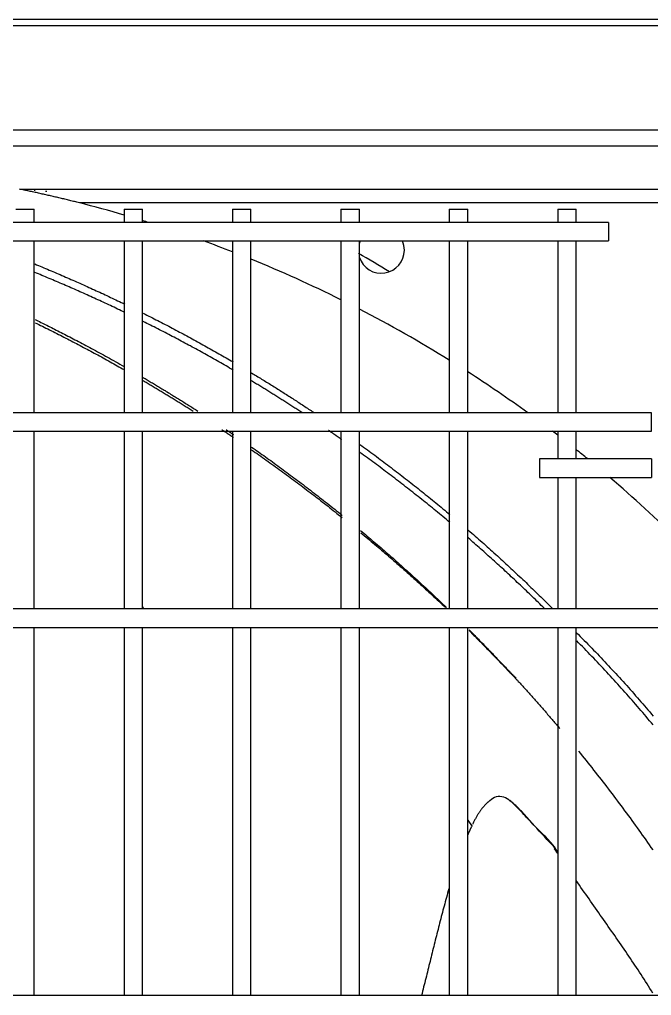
# Model space of a CAD drawing. Header units: millimetres. Extents: x 0 to 504600, y 0 to 118800.
# Drawn here: x 436428.8 to 436565.8, y 46228.2 to 46439.7 of the extents above; entities that cross this region are included whole.
import ezdxf

# ---------------------------------------------------------------- set-up
doc = ezdxf.new("R2010")
doc.units = ezdxf.units.MM
doc.header["$LTSCALE"] = 200
doc.layers.add('LG-AIRCON', color=240, linetype='Continuous')

# ---------------------------------------------------------------- blocks, each defined once
blk = doc.blocks.new('UXC')
at = {"layer": 'LG-AIRCON', "color": 0}
for p, q in [((1168.46, 762), (391.35, 762)), ((391.35, 760.7), (1168.46, 760.7)), ((493.1, 738.07), (1111.1, 738.07)), ((1111.1, 734.54), (493.1, 734.54)), ((953.62, 725.23), (1107.24, 725.23)), ((1107.24, 722.26), (966.6, 722.26)), ((952.81, 720.91), (956.81, 720.91)), ((956.81, 717.99), (956.81, 720.91)), ((976.31, 720.91), (980.31, 720.91)), ((976.31, 720.91), (976.31, 717.99)), ((980.31, 717.99), (980.31, 720.91)), ((999.81, 720.91), (1003.81, 720.91)), ((999.81, 720.91), (999.81, 717.99)), ((1003.81, 717.99), (1003.81, 720.91)), ((1023.31, 720.91), (1027.31, 720.91)), ((1023.31, 720.91), (1023.31, 717.99)), ((1027.31, 717.99), (1027.31, 720.91)), ((1046.81, 720.91), (1050.81, 720.91)), ((1046.81, 720.91), (1046.81, 717.99)), ((1050.81, 717.99), (1050.81, 720.91)), ((1070.31, 720.91), (1074.31, 720.91)), ((1070.31, 720.91), (1070.31, 717.99)), ((1074.31, 717.99), (1074.31, 720.91)), ((1081.32, 718), (522.8, 718)), ((1081.32, 718), (1081.32, 716)), ((1081.32, 716), (1081.32, 714)), ((522.8, 714), (1081.32, 714)), ((956.81, 676.75), (956.81, 714)), ((976.31, 714), (976.31, 676.75)), ((980.31, 676.75), (980.31, 714)), ((999.81, 714), (999.81, 676.75)), ((1003.81, 676.75), (1003.81, 714)), ((1023.31, 714), (1023.31, 676.75)), ((1027.31, 676.75), (1027.31, 714)), ((1046.81, 714), (1046.81, 676.75)), ((1050.81, 676.75), (1050.81, 714)), ((1070.31, 714), (1070.31, 676.75)), ((1074.31, 676.75), (1074.31, 714)), ((1090.65, 676.75), (513.47, 676.75)), ((1090.65, 672.75), (1090.65, 676.75)), ((513.47, 672.75), (1090.65, 672.75)), ((956.81, 634.25), (956.81, 672.74)), ((976.31, 672.74), (976.31, 634.25)), ((980.31, 634.25), (980.31, 672.74)), ((999.81, 672.74), (999.81, 634.25)), ((1003.81, 634.25), (1003.81, 672.74)), ((1023.31, 672.74), (1023.31, 634.25)), ((1027.31, 634.25), (1027.31, 672.74)), ((1046.81, 672.74), (1046.81, 634.25)), ((1050.81, 634.25), (1050.81, 672.74)), ((1070.31, 672.74), (1070.31, 666.75)), ((1074.31, 666.75), (1074.31, 672.74)), ((1090.65, 666.75), (1066.36, 666.75)), ((1066.36, 666.75), (1066.36, 662.75)), ((1090.65, 666.75), (1090.65, 662.75)), ((1066.36, 662.75), (1090.65, 662.75)), ((1070.31, 662.74), (1070.31, 634.25)), ((1074.31, 634.25), (1074.31, 662.74)), ((1174.82, 634.25), (429.3, 634.25)), ((429.3, 630.25), (1174.82, 630.25)), ((956.81, 550.5), (956.81, 630.24)), ((976.31, 630.24), (976.31, 550.5)), ((980.31, 550.5), (980.31, 630.24)), ((999.81, 630.24), (999.81, 550.5)), ((1003.81, 550.5), (1003.81, 630.24)), ((1023.31, 630.24), (1023.31, 550.5)), ((1027.31, 550.5), (1027.31, 630.24)), ((1046.81, 630.24), (1046.81, 550.5)), ((1050.81, 550.5), (1050.81, 630.24)), ((1070.31, 630.24), (1070.31, 550.5)), ((1074.31, 550.5), (1074.31, 630.24)), ((1050.81, 588.48), (1051.78, 587.09)), ((1174.82, 550.5), (429.3, 550.5))]:
    blk.add_line(p, q, dxfattribs=at)
for points in [[(966.6, 722.26), (966.34, 722.33), (966.08, 722.39), (965.82, 722.46), (965.56, 722.52), (965.3, 722.59), (965.04, 722.65), (964.78, 722.72), (964.52, 722.78), (964.26, 722.84), (964, 722.91), (963.74, 722.97), (963.48, 723.03), (963.22, 723.1), (962.96, 723.16), (962.7, 723.22), (962.44, 723.28), (962.18, 723.34), (961.92, 723.4), (961.66, 723.47), (961.4, 723.53), (961.14, 723.59), (960.88, 723.65), (960.62, 723.71), (960.36, 723.77), (960.1, 723.83), (959.84, 723.89), (959.58, 723.95), (959.32, 724), (959.06, 724.06), (958.8, 724.12), (958.54, 724.18), (958.28, 724.24), (958.02, 724.29), (957.76, 724.35), (957.5, 724.41), (957.24, 724.47), (956.98, 724.52), (956.72, 724.58), (956.46, 724.63), (956.2, 724.69), (955.95, 724.74), (955.69, 724.8), (955.43, 724.85), (955.17, 724.91), (954.91, 724.96), (954.65, 725.02), (954.39, 725.07), (954.14, 725.12), (953.88, 725.18), (953.62, 725.23)], [(956.89, 725.07), (956.85, 724.87)], [(959.28, 724.83), (959.29, 724.83), (959.29, 724.83), (959.3, 724.83), (959.3, 724.83), (959.31, 724.83), (959.31, 724.83), (959.32, 724.83), (959.32, 724.82), (959.33, 724.82), (959.33, 724.82), (959.33, 724.82), (959.34, 724.82), (959.34, 724.82), (959.35, 724.82), (959.35, 724.82), (959.36, 724.82), (959.36, 724.81), (959.37, 724.81), (959.37, 724.81), (959.38, 724.81), (959.38, 724.81), (959.39, 724.81), (959.39, 724.81), (959.4, 724.81), (959.4, 724.81), (959.4, 724.81), (959.41, 724.8), (959.41, 724.8), (959.42, 724.8), (959.42, 724.8), (959.43, 724.8), (959.43, 724.8), (959.44, 724.8), (959.44, 724.8), (959.45, 724.8), (959.45, 724.8), (959.46, 724.79), (959.46, 724.79), (959.47, 724.79), (959.47, 724.79), (959.47, 724.79), (959.48, 724.79), (959.48, 724.79), (959.49, 724.79), (959.49, 724.79), (959.5, 724.78), (959.5, 724.78), (959.51, 724.78), (959.51, 724.78), (959.52, 724.78)], [(956.91, 709.01), (957.3, 708.85), (957.7, 708.69), (958.09, 708.53), (958.49, 708.36), (958.88, 708.2), (959.28, 708.03), (959.67, 707.87), (960.06, 707.7), (960.46, 707.54), (960.85, 707.37), (961.24, 707.21), (961.64, 707.04), (962.03, 706.87), (962.42, 706.7), (962.82, 706.53), (963.21, 706.36), (963.6, 706.19), (963.99, 706.02), (964.38, 705.85), (964.78, 705.68), (965.17, 705.51), (965.56, 705.34), (965.95, 705.16), (966.34, 704.99), (966.73, 704.82), (967.12, 704.64), (967.51, 704.47), (967.9, 704.29), (968.29, 704.12), (968.68, 703.94), (969.07, 703.76), (969.46, 703.58), (969.85, 703.41), (970.24, 703.23), (970.63, 703.05), (971.02, 702.87), (971.41, 702.69), (971.8, 702.51), (972.18, 702.33), (972.57, 702.15), (972.96, 701.96), (973.35, 701.78), (973.73, 701.6), (974.12, 701.42), (974.51, 701.23), (974.9, 701.05), (975.28, 700.86), (975.67, 700.68), (976.06, 700.49), (976.44, 700.3)], [(976.44, 698.51), (976.05, 698.7), (975.66, 698.88), (975.28, 699.07), (974.89, 699.25), (974.5, 699.43), (974.12, 699.62), (973.73, 699.8), (973.34, 699.98), (972.95, 700.16), (972.57, 700.35), (972.18, 700.53), (971.79, 700.71), (971.4, 700.89), (971.01, 701.07), (970.62, 701.24), (970.23, 701.42), (969.85, 701.6), (969.46, 701.78), (969.07, 701.95), (968.68, 702.13), (968.29, 702.31), (967.9, 702.48), (967.51, 702.66), (967.12, 702.83), (966.73, 703), (966.34, 703.18), (965.94, 703.35), (965.55, 703.52), (965.16, 703.69), (964.77, 703.87), (964.38, 704.04), (963.99, 704.21), (963.6, 704.38), (963.2, 704.54), (962.81, 704.71), (962.42, 704.88), (962.03, 705.05), (961.63, 705.22), (961.24, 705.38), (960.85, 705.55), (960.45, 705.71), (960.06, 705.88), (959.67, 706.04), (959.27, 706.21), (958.88, 706.37), (958.48, 706.53), (958.09, 706.7), (957.7, 706.86), (957.3, 707.02), (956.91, 707.18)], [(980.45, 698.33), (980.84, 698.13), (981.24, 697.94), (981.63, 697.74), (982.03, 697.54), (982.42, 697.34), (982.81, 697.14), (983.21, 696.94), (983.6, 696.73), (984, 696.53), (984.39, 696.33), (984.78, 696.12), (985.18, 695.92), (985.57, 695.72), (985.96, 695.51), (986.35, 695.31), (986.75, 695.1), (987.14, 694.89), (987.53, 694.69), (987.92, 694.48), (988.31, 694.27), (988.7, 694.06), (989.09, 693.85), (989.49, 693.64), (989.88, 693.43), (990.27, 693.22), (990.66, 693.01), (991.05, 692.8), (991.44, 692.58), (991.83, 692.37), (992.22, 692.16), (992.61, 691.94), (992.99, 691.73), (993.38, 691.51), (993.77, 691.3), (994.16, 691.08), (994.54, 690.86), (994.93, 690.65), (995.32, 690.43), (995.7, 690.21), (996.09, 689.99), (996.47, 689.78), (996.86, 689.56), (997.24, 689.34), (997.63, 689.12), (998.01, 688.9), (998.4, 688.67), (998.78, 688.45), (999.16, 688.23), (999.54, 688.01), (999.93, 687.79)], [(957.01, 696.97), (957.32, 696.82), (957.62, 696.67), (957.93, 696.52), (958.25, 696.36), (958.57, 696.21), (958.89, 696.05), (959.21, 695.89), (959.54, 695.72), (959.87, 695.56), (960.21, 695.39), (960.55, 695.22), (960.89, 695.05), (961.24, 694.87), (961.58, 694.7), (961.94, 694.52), (962.29, 694.34), (962.65, 694.15), (963.01, 693.97), (963.38, 693.78), (963.75, 693.59), (964.12, 693.4), (964.5, 693.2), (964.87, 693.01), (965.26, 692.81), (965.64, 692.61), (966.03, 692.4), (966.42, 692.2), (966.82, 691.99), (967.22, 691.78), (967.62, 691.56), (968.02, 691.35), (968.43, 691.13), (968.84, 690.91), (969.26, 690.69), (969.68, 690.46), (970.1, 690.23), (970.52, 690), (970.95, 689.77), (971.38, 689.53), (971.81, 689.3), (972.25, 689.06), (972.69, 688.81), (973.14, 688.57), (973.58, 688.32), (974.03, 688.07), (974.49, 687.81), (974.94, 687.56), (975.4, 687.3), (975.86, 687.04), (976.33, 686.77)], [(957.01, 696.29), (957.4, 696.09), (957.79, 695.9), (958.19, 695.71), (958.58, 695.52), (958.97, 695.32), (959.36, 695.13), (959.75, 694.93), (960.14, 694.74), (960.53, 694.54), (960.92, 694.35), (961.31, 694.15), (961.7, 693.95), (962.09, 693.75), (962.48, 693.56), (962.87, 693.36), (963.26, 693.16), (963.64, 692.96), (964.03, 692.76), (964.42, 692.56), (964.81, 692.36), (965.2, 692.16), (965.58, 691.95), (965.97, 691.75), (966.36, 691.55), (966.74, 691.35), (967.13, 691.14), (967.51, 690.94), (967.9, 690.73), (968.29, 690.53), (968.67, 690.32), (969.06, 690.12), (969.44, 689.91), (969.83, 689.7), (970.21, 689.49), (970.59, 689.29), (970.98, 689.08), (971.36, 688.87), (971.74, 688.66), (972.13, 688.45), (972.51, 688.24), (972.89, 688.03), (973.27, 687.82), (973.66, 687.6), (974.04, 687.39), (974.42, 687.18), (974.8, 686.97), (975.18, 686.75), (975.56, 686.54), (975.94, 686.32), (976.32, 686.11)], [(999.93, 686.02), (999.55, 686.25), (999.17, 686.47), (998.79, 686.69), (998.4, 686.91), (998.02, 687.13), (997.63, 687.35), (997.25, 687.57), (996.87, 687.79), (996.48, 688.01), (996.09, 688.23), (995.71, 688.45), (995.32, 688.66), (994.94, 688.88), (994.55, 689.1), (994.16, 689.31), (993.77, 689.53), (993.39, 689.74), (993, 689.96), (992.61, 690.17), (992.22, 690.39), (991.83, 690.6), (991.44, 690.81), (991.05, 691.02), (990.66, 691.24), (990.27, 691.45), (989.88, 691.66), (989.49, 691.87), (989.1, 692.08), (988.7, 692.29), (988.31, 692.49), (987.92, 692.7), (987.53, 692.91), (987.14, 693.12), (986.74, 693.32), (986.35, 693.53), (985.96, 693.73), (985.56, 693.94), (985.17, 694.14), (984.78, 694.35), (984.38, 694.55), (983.99, 694.75), (983.6, 694.95), (983.2, 695.15), (982.81, 695.36), (982.41, 695.56), (982.02, 695.76), (981.62, 695.95), (981.23, 696.15), (980.83, 696.35), (980.44, 696.55)], [(1003.93, 685.41), (1004.21, 685.24), (1004.48, 685.08), (1004.75, 684.91), (1005.03, 684.75), (1005.3, 684.58), (1005.57, 684.42), (1005.84, 684.25), (1006.11, 684.08), (1006.39, 683.92), (1006.66, 683.75), (1006.93, 683.58), (1007.2, 683.42), (1007.47, 683.25), (1007.74, 683.08), (1008.01, 682.91), (1008.28, 682.74), (1008.55, 682.57), (1008.82, 682.41), (1009.09, 682.24), (1009.36, 682.07), (1009.63, 681.9), (1009.9, 681.73), (1010.17, 681.56), (1010.44, 681.39), (1010.71, 681.22), (1010.98, 681.05), (1011.24, 680.88), (1011.51, 680.71), (1011.78, 680.53), (1012.05, 680.36), (1012.32, 680.19), (1012.58, 680.02), (1012.85, 679.85), (1013.12, 679.67), (1013.39, 679.5), (1013.65, 679.33), (1013.92, 679.15), (1014.19, 678.98), (1014.45, 678.81), (1014.72, 678.63), (1014.98, 678.46), (1015.25, 678.28), (1015.51, 678.11), (1015.78, 677.93), (1016.05, 677.76), (1016.31, 677.58), (1016.57, 677.41), (1016.84, 677.23), (1017.1, 677.06), (1017.37, 676.88)], [(980.4, 684.42), (980.62, 684.29), (980.85, 684.16), (981.07, 684.03), (981.3, 683.9), (981.52, 683.76), (981.75, 683.63), (981.97, 683.5), (982.2, 683.36), (982.43, 683.23), (982.66, 683.09), (982.88, 682.95), (983.11, 682.82), (983.34, 682.68), (983.57, 682.54), (983.81, 682.4), (984.04, 682.26), (984.27, 682.12), (984.5, 681.98), (984.74, 681.84), (984.97, 681.7), (985.2, 681.56), (985.44, 681.41), (985.67, 681.27), (985.91, 681.12), (986.15, 680.98), (986.39, 680.83), (986.62, 680.69), (986.86, 680.54), (987.1, 680.39), (987.34, 680.25), (987.58, 680.1), (987.82, 679.95), (988.06, 679.8), (988.31, 679.65), (988.55, 679.5), (988.79, 679.34), (989.04, 679.19), (989.28, 679.04), (989.52, 678.88), (989.77, 678.73), (990.02, 678.58), (990.26, 678.42), (990.51, 678.26), (990.76, 678.11), (991.01, 677.95), (991.26, 677.79), (991.5, 677.63), (991.75, 677.47), (992, 677.31), (992.26, 677.15)], [(980.41, 683.76), (980.63, 683.63), (980.85, 683.5), (981.07, 683.37), (981.29, 683.24), (981.51, 683.11), (981.73, 682.98), (981.95, 682.85), (982.17, 682.72), (982.38, 682.59), (982.6, 682.46), (982.82, 682.33), (983.04, 682.2), (983.26, 682.07), (983.48, 681.94), (983.69, 681.81), (983.91, 681.68), (984.13, 681.55), (984.35, 681.42), (984.57, 681.29), (984.78, 681.16), (985, 681.03), (985.22, 680.9), (985.44, 680.76), (985.65, 680.63), (985.87, 680.5), (986.09, 680.37), (986.31, 680.23), (986.52, 680.1), (986.74, 679.97), (986.96, 679.84), (987.17, 679.7), (987.39, 679.57), (987.61, 679.44), (987.82, 679.3), (988.04, 679.17), (988.26, 679.04), (988.47, 678.9), (988.69, 678.77), (988.9, 678.63), (989.12, 678.5), (989.34, 678.36), (989.55, 678.23), (989.77, 678.09), (989.98, 677.96), (990.2, 677.82), (990.41, 677.69), (990.63, 677.55), (990.84, 677.42), (991.06, 677.28), (991.27, 677.15)], [(1014.83, 676.82), (1014.61, 676.96), (1014.4, 677.1), (1014.18, 677.24), (1013.97, 677.38), (1013.75, 677.52), (1013.54, 677.66), (1013.32, 677.8), (1013.11, 677.94), (1012.89, 678.08), (1012.67, 678.22), (1012.46, 678.36), (1012.24, 678.5), (1012.02, 678.64), (1011.81, 678.78), (1011.59, 678.91), (1011.37, 679.05), (1011.16, 679.19), (1010.94, 679.33), (1010.72, 679.47), (1010.51, 679.6), (1010.29, 679.74), (1010.07, 679.88), (1009.85, 680.02), (1009.64, 680.15), (1009.42, 680.29), (1009.2, 680.43), (1008.98, 680.56), (1008.76, 680.7), (1008.55, 680.83), (1008.33, 680.97), (1008.11, 681.11), (1007.89, 681.24), (1007.67, 681.38), (1007.45, 681.51), (1007.23, 681.65), (1007.01, 681.78), (1006.8, 681.92), (1006.58, 682.05), (1006.36, 682.19), (1006.14, 682.32), (1005.92, 682.46), (1005.7, 682.59), (1005.48, 682.72), (1005.26, 682.86), (1005.04, 682.99), (1004.82, 683.13), (1004.6, 683.26), (1004.38, 683.39), (1004.15, 683.52), (1003.93, 683.66)], [(997.52, 673.1), (997.57, 673.06), (997.62, 673.03), (997.67, 673), (997.72, 672.96), (997.77, 672.93), (997.82, 672.9), (997.87, 672.86), (997.92, 672.83), (997.97, 672.8), (998.02, 672.77), (998.07, 672.73), (998.12, 672.7), (998.17, 672.67), (998.22, 672.63), (998.27, 672.6), (998.32, 672.57), (998.37, 672.53), (998.42, 672.5), (998.47, 672.47), (998.52, 672.43), (998.57, 672.4), (998.62, 672.37), (998.67, 672.33), (998.72, 672.3), (998.77, 672.27), (998.82, 672.23), (998.87, 672.2), (998.92, 672.17), (998.96, 672.13), (999.01, 672.1), (999.06, 672.07), (999.11, 672.03), (999.16, 672), (999.21, 671.97), (999.26, 671.94), (999.31, 671.9), (999.36, 671.87), (999.41, 671.84), (999.46, 671.8), (999.51, 671.77), (999.56, 671.74), (999.61, 671.7), (999.66, 671.67), (999.71, 671.64), (999.76, 671.6), (999.81, 671.57), (999.86, 671.53), (999.91, 671.5), (999.96, 671.47), (1000.01, 671.43)], [(998.45, 673.09), (998.48, 673.07), (998.51, 673.05), (998.54, 673.03), (998.58, 673), (998.61, 672.98), (998.64, 672.96), (998.67, 672.94), (998.7, 672.92), (998.73, 672.9), (998.76, 672.88), (998.79, 672.86), (998.83, 672.84), (998.86, 672.82), (998.89, 672.79), (998.92, 672.77), (998.95, 672.75), (998.98, 672.73), (999.01, 672.71), (999.04, 672.69), (999.07, 672.67), (999.11, 672.65), (999.14, 672.63), (999.17, 672.61), (999.2, 672.58), (999.23, 672.56), (999.26, 672.54), (999.29, 672.52), (999.32, 672.5), (999.36, 672.48), (999.39, 672.46), (999.42, 672.44), (999.45, 672.42), (999.48, 672.39), (999.51, 672.37), (999.54, 672.35), (999.58, 672.33), (999.61, 672.31), (999.64, 672.29), (999.67, 672.27), (999.7, 672.25), (999.73, 672.22), (999.76, 672.2), (999.79, 672.18), (999.83, 672.16), (999.86, 672.14), (999.89, 672.12), (999.92, 672.1), (999.95, 672.07), (999.98, 672.05), (1000.01, 672.03)], [(1023.46, 670.99), (1023.4, 671.03), (1023.34, 671.07), (1023.29, 671.11), (1023.23, 671.15), (1023.17, 671.18), (1023.12, 671.22), (1023.06, 671.26), (1023.01, 671.3), (1022.95, 671.34), (1022.89, 671.38), (1022.84, 671.42), (1022.78, 671.46), (1022.72, 671.5), (1022.67, 671.54), (1022.61, 671.58), (1022.55, 671.62), (1022.5, 671.66), (1022.44, 671.7), (1022.38, 671.73), (1022.33, 671.77), (1022.27, 671.81), (1022.21, 671.85), (1022.16, 671.89), (1022.1, 671.93), (1022.04, 671.97), (1021.99, 672.01), (1021.93, 672.05), (1021.87, 672.09), (1021.82, 672.13), (1021.76, 672.16), (1021.7, 672.2), (1021.65, 672.24), (1021.59, 672.28), (1021.54, 672.32), (1021.48, 672.36), (1021.42, 672.4), (1021.37, 672.44), (1021.31, 672.48), (1021.25, 672.52), (1021.19, 672.55), (1021.14, 672.59), (1021.08, 672.63), (1021.02, 672.67), (1020.97, 672.71), (1020.91, 672.75), (1020.85, 672.79), (1020.8, 672.83), (1020.74, 672.87), (1020.68, 672.91), (1020.63, 672.94)], [(1003.92, 668.75), (1004.32, 668.47), (1004.73, 668.19), (1005.13, 667.91), (1005.53, 667.63), (1005.93, 667.34), (1006.33, 667.06), (1006.73, 666.78), (1007.13, 666.49), (1007.53, 666.21), (1007.93, 665.92), (1008.33, 665.64), (1008.73, 665.35), (1009.13, 665.06), (1009.53, 664.77), (1009.93, 664.49), (1010.32, 664.2), (1010.72, 663.91), (1011.12, 663.62), (1011.51, 663.33), (1011.91, 663.04), (1012.3, 662.74), (1012.7, 662.45), (1013.09, 662.16), (1013.49, 661.87), (1013.88, 661.57), (1014.27, 661.28), (1014.66, 660.98), (1015.06, 660.69), (1015.45, 660.39), (1015.84, 660.1), (1016.23, 659.8), (1016.62, 659.5), (1017.01, 659.2), (1017.4, 658.9), (1017.79, 658.6), (1018.18, 658.31), (1018.57, 658.01), (1018.96, 657.7), (1019.35, 657.4), (1019.73, 657.1), (1020.12, 656.8), (1020.51, 656.5), (1020.89, 656.19), (1021.28, 655.89), (1021.66, 655.59), (1022.05, 655.28), (1022.43, 654.97), (1022.82, 654.67), (1023.2, 654.36), (1023.58, 654.06)], [(1003.93, 669.34), (1004.3, 669.07), (1004.68, 668.81), (1005.05, 668.55), (1005.43, 668.28), (1005.8, 668.02), (1006.18, 667.75), (1006.56, 667.48), (1006.94, 667.21), (1007.32, 666.93), (1007.7, 666.66), (1008.08, 666.39), (1008.47, 666.11), (1008.85, 665.83), (1009.23, 665.55), (1009.62, 665.27), (1010.01, 664.99), (1010.39, 664.71), (1010.78, 664.42), (1011.17, 664.13), (1011.56, 663.85), (1011.95, 663.56), (1012.34, 663.27), (1012.73, 662.97), (1013.12, 662.68), (1013.52, 662.39), (1013.91, 662.09), (1014.31, 661.79), (1014.7, 661.49), (1015.1, 661.19), (1015.5, 660.89), (1015.9, 660.58), (1016.29, 660.28), (1016.69, 659.97), (1017.09, 659.66), (1017.5, 659.35), (1017.9, 659.04), (1018.3, 658.73), (1018.7, 658.41), (1019.11, 658.1), (1019.51, 657.78), (1019.92, 657.46), (1020.32, 657.14), (1020.73, 656.82), (1021.14, 656.5), (1021.55, 656.17), (1021.96, 655.84), (1022.37, 655.52), (1022.78, 655.19), (1023.19, 654.85), (1023.6, 654.52)], [(1027.43, 669.89), (1027.84, 669.6), (1028.24, 669.31), (1028.64, 669.02), (1029.04, 668.73), (1029.44, 668.43), (1029.83, 668.14), (1030.23, 667.85), (1030.63, 667.55), (1031.03, 667.26), (1031.43, 666.96), (1031.82, 666.67), (1032.22, 666.37), (1032.62, 666.08), (1033.01, 665.78), (1033.41, 665.48), (1033.8, 665.18), (1034.2, 664.88), (1034.59, 664.58), (1034.98, 664.28), (1035.38, 663.98), (1035.77, 663.68), (1036.16, 663.38), (1036.55, 663.08), (1036.94, 662.77), (1037.33, 662.47), (1037.72, 662.17), (1038.11, 661.86), (1038.5, 661.56), (1038.89, 661.25), (1039.28, 660.94), (1039.67, 660.64), (1040.06, 660.33), (1040.44, 660.02), (1040.83, 659.71), (1041.22, 659.4), (1041.6, 659.09), (1041.99, 658.78), (1042.37, 658.47), (1042.76, 658.16), (1043.14, 657.85), (1043.53, 657.54), (1043.91, 657.22), (1044.29, 656.91), (1044.68, 656.6), (1045.06, 656.28), (1045.44, 655.96), (1045.82, 655.65), (1046.2, 655.33), (1046.58, 655.01), (1046.96, 654.7)], [(1046.95, 652.99), (1046.57, 653.31), (1046.19, 653.62), (1045.81, 653.94), (1045.43, 654.26), (1045.05, 654.57), (1044.67, 654.89), (1044.28, 655.2), (1043.9, 655.51), (1043.52, 655.83), (1043.14, 656.14), (1042.75, 656.45), (1042.37, 656.76), (1041.98, 657.07), (1041.6, 657.38), (1041.21, 657.69), (1040.83, 658), (1040.44, 658.31), (1040.05, 658.62), (1039.66, 658.92), (1039.28, 659.23), (1038.89, 659.54), (1038.5, 659.84), (1038.11, 660.15), (1037.72, 660.45), (1037.33, 660.75), (1036.94, 661.06), (1036.55, 661.36), (1036.16, 661.66), (1035.77, 661.96), (1035.37, 662.26), (1034.98, 662.56), (1034.59, 662.86), (1034.2, 663.16), (1033.8, 663.46), (1033.41, 663.76), (1033.01, 664.06), (1032.62, 664.35), (1032.22, 664.65), (1031.82, 664.95), (1031.43, 665.24), (1031.03, 665.54), (1030.63, 665.83), (1030.24, 666.12), (1029.84, 666.42), (1029.44, 666.71), (1029.04, 667), (1028.64, 667.29), (1028.24, 667.58), (1027.84, 667.87), (1027.44, 668.16)], [(1027.56, 651.27), (1027.92, 650.96), (1028.29, 650.66), (1028.65, 650.35), (1029.01, 650.05), (1029.38, 649.74), (1029.74, 649.43), (1030.11, 649.12), (1030.48, 648.81), (1030.84, 648.49), (1031.21, 648.18), (1031.58, 647.87), (1031.94, 647.55), (1032.31, 647.23), (1032.68, 646.91), (1033.05, 646.59), (1033.42, 646.27), (1033.79, 645.95), (1034.16, 645.62), (1034.53, 645.3), (1034.9, 644.97), (1035.27, 644.64), (1035.64, 644.31), (1036.01, 643.98), (1036.39, 643.65), (1036.76, 643.32), (1037.13, 642.98), (1037.51, 642.65), (1037.88, 642.31), (1038.25, 641.97), (1038.63, 641.63), (1039, 641.29), (1039.38, 640.95), (1039.75, 640.61), (1040.13, 640.26), (1040.51, 639.92), (1040.88, 639.57), (1041.26, 639.22), (1041.64, 638.87), (1042.01, 638.52), (1042.39, 638.17), (1042.77, 637.81), (1043.15, 637.46), (1043.53, 637.1), (1043.91, 636.74), (1044.29, 636.38), (1044.67, 636.02), (1045.05, 635.66), (1045.43, 635.3), (1045.81, 634.93), (1046.19, 634.56)], [(1027.61, 650.78), (1027.99, 650.47), (1028.37, 650.15), (1028.75, 649.84), (1029.12, 649.53), (1029.5, 649.21), (1029.87, 648.9), (1030.25, 648.58), (1030.62, 648.27), (1031, 647.95), (1031.37, 647.63), (1031.74, 647.32), (1032.12, 647), (1032.49, 646.68), (1032.86, 646.36), (1033.23, 646.04), (1033.6, 645.72), (1033.97, 645.4), (1034.35, 645.08), (1034.72, 644.76), (1035.08, 644.44), (1035.45, 644.12), (1035.82, 643.8), (1036.19, 643.47), (1036.56, 643.15), (1036.93, 642.83), (1037.29, 642.5), (1037.66, 642.18), (1038.03, 641.85), (1038.39, 641.53), (1038.76, 641.2), (1039.12, 640.87), (1039.49, 640.54), (1039.85, 640.22), (1040.21, 639.89), (1040.58, 639.56), (1040.94, 639.23), (1041.3, 638.9), (1041.66, 638.57), (1042.02, 638.24), (1042.38, 637.91), (1042.74, 637.58), (1043.1, 637.24), (1043.46, 636.91), (1043.82, 636.58), (1044.18, 636.24), (1044.53, 635.91), (1044.89, 635.57), (1045.25, 635.24), (1045.6, 634.9), (1045.96, 634.56)], [(1067.4, 634.39), (1067.08, 634.71), (1066.76, 635.02), (1066.44, 635.34), (1066.12, 635.65), (1065.79, 635.97), (1065.47, 636.28), (1065.15, 636.6), (1064.82, 636.91), (1064.5, 637.22), (1064.17, 637.53), (1063.85, 637.85), (1063.52, 638.16), (1063.2, 638.47), (1062.87, 638.78), (1062.55, 639.09), (1062.22, 639.4), (1061.89, 639.71), (1061.56, 640.01), (1061.24, 640.32), (1060.91, 640.63), (1060.58, 640.94), (1060.25, 641.24), (1059.92, 641.55), (1059.59, 641.86), (1059.26, 642.16), (1058.93, 642.47), (1058.6, 642.77), (1058.27, 643.07), (1057.94, 643.38), (1057.61, 643.68), (1057.27, 643.98), (1056.94, 644.28), (1056.61, 644.58), (1056.28, 644.89), (1055.94, 645.19), (1055.61, 645.49), (1055.27, 645.78), (1054.94, 646.08), (1054.6, 646.38), (1054.27, 646.68), (1053.93, 646.98), (1053.6, 647.27), (1053.26, 647.57), (1052.92, 647.87), (1052.59, 648.16), (1052.25, 648.46), (1051.91, 648.75), (1051.57, 649.05), (1051.23, 649.34), (1050.89, 649.63)], [(1050.9, 651.34), (1051.28, 651.02), (1051.66, 650.69), (1052.03, 650.37), (1052.41, 650.04), (1052.78, 649.71), (1053.15, 649.38), (1053.53, 649.06), (1053.9, 648.73), (1054.27, 648.4), (1054.64, 648.07), (1055.02, 647.74), (1055.39, 647.4), (1055.76, 647.07), (1056.13, 646.74), (1056.5, 646.41), (1056.87, 646.07), (1057.24, 645.74), (1057.61, 645.4), (1057.97, 645.07), (1058.34, 644.73), (1058.71, 644.39), (1059.07, 644.06), (1059.44, 643.72), (1059.81, 643.38), (1060.17, 643.04), (1060.54, 642.7), (1060.9, 642.36), (1061.27, 642.02), (1061.63, 641.68), (1061.99, 641.34), (1062.36, 641), (1062.72, 640.65), (1063.08, 640.31), (1063.44, 639.96), (1063.8, 639.62), (1064.16, 639.27), (1064.52, 638.93), (1064.88, 638.58), (1065.24, 638.23), (1065.6, 637.89), (1065.96, 637.54), (1066.32, 637.19), (1066.67, 636.84), (1067.03, 636.49), (1067.39, 636.14), (1067.74, 635.79), (1068.1, 635.44), (1068.45, 635.08), (1068.81, 634.73), (1069.16, 634.38)], [(1051.11, 629.55), (1051.31, 629.35), (1051.52, 629.14), (1051.72, 628.94), (1051.93, 628.73), (1052.13, 628.53), (1052.33, 628.32), (1052.54, 628.12), (1052.74, 627.91), (1052.94, 627.71), (1053.15, 627.5), (1053.35, 627.3), (1053.55, 627.09), (1053.76, 626.88), (1053.96, 626.68), (1054.16, 626.47), (1054.36, 626.26), (1054.57, 626.06), (1054.77, 625.85), (1054.97, 625.64), (1055.17, 625.44), (1055.37, 625.23), (1055.58, 625.02), (1055.78, 624.82), (1055.98, 624.61), (1056.18, 624.4), (1056.38, 624.19), (1056.58, 623.98), (1056.78, 623.78), (1056.99, 623.57), (1057.19, 623.36), (1057.39, 623.15), (1057.59, 622.94), (1057.79, 622.74), (1057.99, 622.53), (1058.19, 622.32), (1058.39, 622.11), (1058.59, 621.9), (1058.79, 621.69), (1058.99, 621.49), (1059.19, 621.28), (1059.39, 621.07), (1059.59, 620.86), (1059.79, 620.65), (1060, 620.44), (1060.2, 620.23), (1060.4, 620.03), (1060.6, 619.82), (1060.8, 619.61), (1061, 619.4), (1061.2, 619.19)], [(1051.12, 629.72), (1051.32, 629.52), (1051.52, 629.32), (1051.72, 629.12), (1051.92, 628.92), (1052.12, 628.71), (1052.32, 628.51), (1052.52, 628.31), (1052.72, 628.1), (1052.92, 627.9), (1053.12, 627.7), (1053.32, 627.49), (1053.52, 627.29), (1053.72, 627.08), (1053.92, 626.88), (1054.13, 626.67), (1054.33, 626.46), (1054.53, 626.26), (1054.73, 626.05), (1054.93, 625.84), (1055.13, 625.63), (1055.33, 625.42), (1055.53, 625.22), (1055.73, 625.01), (1055.94, 624.8), (1056.14, 624.59), (1056.34, 624.38), (1056.54, 624.17), (1056.74, 623.95), (1056.94, 623.74), (1057.14, 623.53), (1057.35, 623.32), (1057.55, 623.11), (1057.75, 622.89), (1057.95, 622.68), (1058.15, 622.47), (1058.35, 622.25), (1058.56, 622.04), (1058.76, 621.82), (1058.96, 621.61), (1059.16, 621.39), (1059.36, 621.17), (1059.56, 620.96), (1059.77, 620.74), (1059.97, 620.52), (1060.17, 620.3), (1060.37, 620.09), (1060.57, 619.87), (1060.78, 619.65), (1060.98, 619.43), (1061.18, 619.21)], [(1074.38, 629.1), (1074.8, 628.69), (1075.21, 628.27), (1075.63, 627.86), (1076.04, 627.44), (1076.45, 627.02), (1076.86, 626.6), (1077.27, 626.19), (1077.68, 625.77), (1078.09, 625.34), (1078.5, 624.92), (1078.91, 624.5), (1079.31, 624.08), (1079.71, 623.65), (1080.12, 623.23), (1080.52, 622.8), (1080.92, 622.38), (1081.32, 621.95), (1081.72, 621.52), (1082.12, 621.09), (1082.52, 620.66), (1082.91, 620.23), (1083.31, 619.8), (1083.7, 619.37), (1084.1, 618.94), (1084.49, 618.51), (1084.88, 618.07), (1085.27, 617.64), (1085.66, 617.2), (1086.05, 616.77), (1086.44, 616.33), (1086.83, 615.89), (1087.21, 615.45), (1087.6, 615.01), (1087.98, 614.57), (1088.36, 614.13), (1088.75, 613.69), (1089.13, 613.25), (1089.51, 612.81), (1089.89, 612.36), (1090.26, 611.92), (1090.64, 611.47), (1091.02, 611.03)], [(1091, 609.11), (1090.63, 609.56), (1090.25, 610.01), (1089.87, 610.46), (1089.5, 610.91), (1089.12, 611.36), (1088.74, 611.8), (1088.36, 612.25), (1087.98, 612.69), (1087.59, 613.14), (1087.21, 613.58), (1086.82, 614.02), (1086.44, 614.47), (1086.05, 614.91), (1085.67, 615.35), (1085.28, 615.79), (1084.89, 616.22), (1084.5, 616.66), (1084.11, 617.1), (1083.71, 617.53), (1083.32, 617.97), (1082.93, 618.4), (1082.53, 618.84), (1082.14, 619.27), (1081.74, 619.7), (1081.34, 620.13), (1080.94, 620.56), (1080.54, 620.99), (1080.14, 621.42), (1079.74, 621.85), (1079.34, 622.27), (1078.94, 622.7), (1078.53, 623.12), (1078.13, 623.55), (1077.72, 623.97), (1077.31, 624.39), (1076.91, 624.82), (1076.5, 625.24), (1076.09, 625.66), (1075.68, 626.08), (1075.26, 626.49), (1074.85, 626.91), (1074.44, 627.33)], [(1058.8, 621.77), (1058.85, 621.72), (1058.9, 621.67), (1058.94, 621.62), (1058.99, 621.56), (1059.04, 621.51), (1059.09, 621.46), (1059.13, 621.41), (1059.18, 621.36), (1059.23, 621.31), (1059.28, 621.26), (1059.33, 621.2), (1059.37, 621.15), (1059.42, 621.1), (1059.47, 621.05), (1059.52, 621), (1059.57, 620.95), (1059.62, 620.9), (1059.67, 620.85), (1059.71, 620.8), (1059.76, 620.75), (1059.81, 620.7), (1059.86, 620.65), (1059.91, 620.6), (1059.96, 620.55), (1060.01, 620.5), (1060.06, 620.45), (1060.11, 620.4), (1060.16, 620.35), (1060.21, 620.3), (1060.26, 620.25), (1060.31, 620.2), (1060.36, 620.15), (1060.41, 620.1), (1060.46, 620.05), (1060.51, 620.01), (1060.56, 619.96), (1060.61, 619.91), (1060.66, 619.86), (1060.71, 619.81), (1060.76, 619.76), (1060.82, 619.71), (1060.87, 619.67), (1060.92, 619.62), (1060.97, 619.57), (1061.02, 619.52), (1061.07, 619.47), (1061.12, 619.43), (1061.18, 619.38), (1061.23, 619.33), (1061.28, 619.28)], [(1061.18, 619.21), (1061.38, 618.99), (1061.57, 618.78), (1061.76, 618.56), (1061.96, 618.35), (1062.15, 618.13), (1062.35, 617.92), (1062.54, 617.7), (1062.74, 617.49), (1062.93, 617.27), (1063.13, 617.06), (1063.32, 616.84), (1063.52, 616.62), (1063.71, 616.41), (1063.9, 616.19), (1064.1, 615.98), (1064.29, 615.76), (1064.49, 615.54), (1064.68, 615.33), (1064.87, 615.11), (1065.07, 614.89), (1065.26, 614.68), (1065.45, 614.46), (1065.64, 614.24), (1065.84, 614.03), (1066.03, 613.81), (1066.22, 613.59), (1066.41, 613.38), (1066.61, 613.16), (1066.8, 612.94), (1066.99, 612.72), (1067.18, 612.5), (1067.37, 612.28), (1067.56, 612.07), (1067.75, 611.85), (1067.94, 611.63), (1068.13, 611.41), (1068.32, 611.19), (1068.51, 610.97), (1068.7, 610.75), (1068.89, 610.53), (1069.08, 610.31), (1069.27, 610.09), (1069.46, 609.87), (1069.65, 609.65), (1069.83, 609.43), (1070.02, 609.2), (1070.21, 608.98), (1070.4, 608.76), (1070.58, 608.54), (1070.77, 608.32)], [(1074.83, 603.42), (1075.24, 602.91), (1075.65, 602.4), (1076.06, 601.9), (1076.47, 601.39), (1076.88, 600.88), (1077.29, 600.37), (1077.69, 599.86), (1078.1, 599.34), (1078.5, 598.83), (1078.9, 598.32), (1079.3, 597.8), (1079.71, 597.29), (1080.1, 596.77), (1080.5, 596.26), (1080.9, 595.74), (1081.3, 595.22), (1081.69, 594.7), (1082.09, 594.19), (1082.48, 593.67), (1082.88, 593.14), (1083.27, 592.62), (1083.66, 592.1), (1084.05, 591.58), (1084.44, 591.05), (1084.83, 590.53), (1085.22, 590), (1085.6, 589.48), (1085.99, 588.95), (1086.37, 588.43), (1086.76, 587.9), (1087.14, 587.37), (1087.52, 586.84), (1087.9, 586.31), (1088.28, 585.78), (1088.66, 585.25), (1089.04, 584.71), (1089.41, 584.18), (1089.79, 583.65), (1090.16, 583.11), (1090.54, 582.58), (1090.91, 582.04)], [(1055.63, 592.69), (1055.56, 592.64), (1055.48, 592.59), (1055.41, 592.54), (1055.35, 592.49), (1055.28, 592.44), (1055.22, 592.39), (1055.16, 592.34), (1055.09, 592.29), (1055.03, 592.23), (1054.96, 592.17), (1054.88, 592.09), (1054.8, 592.02), (1054.72, 591.94), (1054.64, 591.86), (1054.56, 591.78), (1054.49, 591.7), (1054.42, 591.62), (1054.35, 591.54), (1054.28, 591.46), (1054.21, 591.38), (1054.13, 591.28), (1054.05, 591.19), (1053.97, 591.08), (1053.89, 590.98), (1053.81, 590.87), (1053.73, 590.76), (1053.65, 590.66), (1053.58, 590.56), (1053.51, 590.46), (1053.43, 590.35), (1053.35, 590.23), (1053.27, 590.1), (1053.18, 589.96), (1053.1, 589.84), (1053.02, 589.72), (1052.95, 589.6), (1052.87, 589.47), (1052.79, 589.34), (1052.71, 589.2), (1052.63, 589.06), (1052.54, 588.91), (1052.46, 588.75), (1052.38, 588.61), (1052.3, 588.46), (1052.22, 588.32), (1052.15, 588.17), (1052.07, 588.02), (1051.98, 587.85), (1051.9, 587.69), (1051.82, 587.52)], [(1070.35, 581.24), (1070.26, 581.58), (1070.12, 581.9), (1069.91, 582.2), (1069.67, 582.51), (1069.4, 582.81), (1069.12, 583.11), (1068.84, 583.41), (1068.56, 583.71), (1068.27, 584), (1067.99, 584.3), (1067.71, 584.6), (1067.42, 584.9), (1067.14, 585.2), (1066.87, 585.51), (1066.59, 585.81), (1066.31, 586.12), (1066.04, 586.42), (1065.76, 586.73), (1065.48, 587.03), (1065.2, 587.33), (1064.92, 587.63), (1064.64, 587.94), (1064.36, 588.24), (1064.08, 588.54), (1063.8, 588.84), (1063.51, 589.14), (1063.23, 589.43), (1062.95, 589.73), (1062.66, 590.03), (1062.38, 590.33), (1062.1, 590.63), (1061.81, 590.93), (1061.53, 591.23), (1061.24, 591.52), (1060.95, 591.81), (1060.65, 592.09), (1060.34, 592.36), (1060.02, 592.62), (1059.69, 592.86), (1059.34, 593.08), (1058.98, 593.28), (1058.6, 593.44), (1058.21, 593.55), (1057.8, 593.61), (1057.4, 593.62), (1057, 593.55), (1056.62, 593.41), (1056.27, 593.2), (1055.94, 592.96), (1055.63, 592.69)], [(1069.83, 582.36), (1069.66, 582.59), (1069.49, 582.82), (1069.31, 583.04), (1069.13, 583.27), (1068.95, 583.49), (1068.76, 583.71), (1068.57, 583.93), (1068.38, 584.14), (1068.19, 584.35), (1067.99, 584.56), (1067.79, 584.76), (1067.59, 584.97), (1067.38, 585.17), (1067.18, 585.37), (1066.97, 585.57), (1066.76, 585.77), (1066.56, 585.97), (1066.35, 586.17), (1066.15, 586.38), (1065.94, 586.58), (1065.74, 586.79), (1065.54, 586.99), (1065.35, 587.2), (1065.15, 587.41), (1064.96, 587.63), (1064.77, 587.84), (1064.57, 588.05), (1064.38, 588.27), (1064.19, 588.48), (1064, 588.7), (1063.81, 588.91), (1063.62, 589.13), (1063.43, 589.34), (1063.24, 589.56), (1063.04, 589.77), (1062.85, 589.98), (1062.65, 590.19), (1062.46, 590.4), (1062.26, 590.6), (1062.06, 590.81), (1061.85, 591.01), (1061.65, 591.22), (1061.44, 591.42), (1061.24, 591.62), (1061.02, 591.81), (1060.81, 592.01), (1060.59, 592.2), (1060.37, 592.39), (1060.14, 592.56), (1059.9, 592.72)], [(1051.58, 587.02), (1051.56, 586.98), (1051.54, 586.95), (1051.53, 586.92), (1051.51, 586.88), (1051.5, 586.85), (1051.48, 586.81), (1051.46, 586.78), (1051.45, 586.74), (1051.43, 586.71), (1051.42, 586.68), (1051.4, 586.64), (1051.39, 586.61), (1051.37, 586.57), (1051.35, 586.54), (1051.34, 586.5), (1051.32, 586.47), (1051.31, 586.44), (1051.29, 586.4), (1051.28, 586.37), (1051.26, 586.33), (1051.24, 586.3), (1051.23, 586.26), (1051.21, 586.23), (1051.2, 586.19), (1051.18, 586.16), (1051.17, 586.12), (1051.15, 586.09), (1051.14, 586.06), (1051.12, 586.02), (1051.1, 585.99), (1051.09, 585.95), (1051.07, 585.92), (1051.06, 585.88), (1051.04, 585.85), (1051.03, 585.81), (1051.01, 585.78), (1051, 585.74), (1050.98, 585.71), (1050.97, 585.67), (1050.95, 585.64), (1050.93, 585.6), (1050.92, 585.57), (1050.9, 585.53), (1050.89, 585.5), (1050.87, 585.47), (1050.86, 585.43), (1050.84, 585.4), (1050.83, 585.36), (1050.81, 585.33), (1050.8, 585.29)], [(1070.33, 581.22), (1070.31, 581.24), (1070.3, 581.26), (1070.28, 581.28), (1070.27, 581.31), (1070.25, 581.33), (1070.24, 581.35), (1070.22, 581.37), (1070.21, 581.4), (1070.19, 581.42), (1070.18, 581.44), (1070.16, 581.46), (1070.15, 581.48), (1070.13, 581.51), (1070.12, 581.53), (1070.1, 581.55), (1070.08, 581.57), (1070.07, 581.6), (1070.05, 581.62), (1070.04, 581.64), (1070.02, 581.66), (1070.01, 581.68), (1069.99, 581.71), (1069.98, 581.73), (1069.96, 581.75), (1069.95, 581.77), (1069.93, 581.8), (1069.92, 581.82), (1069.9, 581.84), (1069.89, 581.86), (1069.87, 581.89), (1069.86, 581.91), (1069.84, 581.93), (1069.83, 581.95), (1069.81, 581.97), (1069.8, 582), (1069.78, 582.02), (1069.77, 582.04), (1069.75, 582.06), (1069.74, 582.09), (1069.72, 582.11), (1069.71, 582.13), (1069.69, 582.15), (1069.68, 582.18), (1069.66, 582.2), (1069.65, 582.22), (1069.63, 582.24), (1069.61, 582.26), (1069.6, 582.29), (1069.58, 582.31), (1069.57, 582.33)], [(1090.96, 551.01), (1090.64, 551.51), (1090.32, 552.01), (1090, 552.52), (1089.68, 553.02), (1089.36, 553.52), (1089.04, 554.02), (1088.71, 554.52), (1088.39, 555.02), (1088.06, 555.52), (1087.73, 556.02), (1087.4, 556.52), (1087.07, 557.02), (1086.74, 557.51), (1086.41, 558.01), (1086.08, 558.51), (1085.74, 559.01), (1085.4, 559.5), (1085.07, 560), (1084.73, 560.5), (1084.39, 560.99), (1084.05, 561.49), (1083.7, 561.98), (1083.36, 562.47), (1083.02, 562.97), (1082.67, 563.46), (1082.33, 563.96), (1081.98, 564.45), (1081.63, 564.95), (1081.29, 565.44), (1080.94, 565.94), (1080.59, 566.43), (1080.24, 566.93), (1079.89, 567.42), (1079.55, 567.92), (1079.2, 568.41), (1078.85, 568.91), (1078.5, 569.41), (1078.15, 569.9), (1077.8, 570.4), (1077.45, 570.9), (1077.1, 571.4), (1076.75, 571.9), (1076.41, 572.4), (1076.06, 572.9), (1075.71, 573.4), (1075.36, 573.9), (1075.01, 574.41), (1074.66, 574.91), (1074.31, 575.41)], [(1046.72, 573.59), (1046.58, 573.13), (1046.45, 572.66), (1046.32, 572.2), (1046.19, 571.73), (1046.06, 571.27), (1045.93, 570.8), (1045.81, 570.34), (1045.68, 569.87), (1045.56, 569.41), (1045.43, 568.95), (1045.31, 568.49), (1045.19, 568.02), (1045.07, 567.56), (1044.95, 567.1), (1044.83, 566.63), (1044.71, 566.17), (1044.59, 565.71), (1044.47, 565.25), (1044.36, 564.79), (1044.24, 564.33), (1044.12, 563.86), (1044.01, 563.4), (1043.89, 562.94), (1043.78, 562.48), (1043.66, 562.02), (1043.55, 561.56), (1043.43, 561.1), (1043.32, 560.64), (1043.2, 560.18), (1043.09, 559.72), (1042.97, 559.25), (1042.86, 558.79), (1042.75, 558.33), (1042.63, 557.87), (1042.52, 557.41), (1042.4, 556.95), (1042.29, 556.49), (1042.17, 556.03), (1042.06, 555.56), (1041.94, 555.1), (1041.83, 554.64), (1041.71, 554.18), (1041.6, 553.72), (1041.48, 553.25), (1041.36, 552.79), (1041.25, 552.33), (1041.13, 551.87), (1041.01, 551.41), (1040.89, 550.94), (1040.77, 550.48)]]:
    blk.add_lwpolyline(points, dxfattribs=at)
for centre, radius, start, end in [((896.56, 446), 285, 73.7495, 75.7741), ((896.56, 446), 285, 72.6283, 72.9101), ((896.56, 446), 285, 68.7591, 70.11), ((1032.06, 712), 5, 156.4142, 161.8087), ((1032.06, 712), 5, 0, 23.5912), ((929.01, 537), 200, 58.3893, 60.6266), ((1032.06, 712), 5, 198.1911, 0), ((896.56, 446), 285, 63.5934, 67.8936), ((896.56, 446), 285, 58.1839, 62.6912), ((896.56, 446), 285, 54.0613, 57.2319), ((896.56, 446), 285, 52.4357, 52.7127), ((896.56, 446), 285, 50.7651, 51.4139), ((896.56, 446), 285, 41.3395, 49.5101), ((990.83, 638), 11, 197.1057, 199.9295)]:
    blk.add_arc(centre, radius, start, end, dxfattribs=at)
blk = doc.blocks.new('UXC+UXC')
at = {"layer": 'LG-AIRCON', "color": 0}
blk.add_blockref('UXC', (0, 0), dxfattribs=at)

msp = doc.modelspace()

# ---------------------------------------------------------------- block references
at = {"layer": 'LG-AIRCON', "color": 211}
msp.add_blockref('UXC+UXC', (435475.17, 45677.72), dxfattribs=at)

doc.saveas('drawing.dxf')
